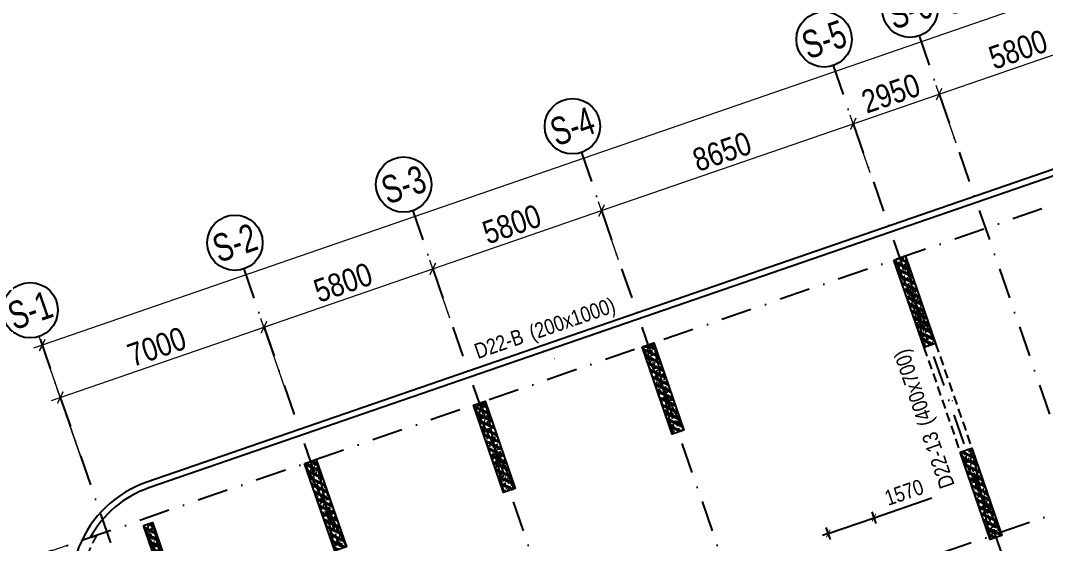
# Model space of a CAD drawing. Header units: millimetres. Extents: x -159515 to 1327256, y -225156 to 138737.
# Drawn here: x 436700 to 469996, y 2132 to 19124 of the extents above; entities that cross this region are included whole.
import ezdxf
from ezdxf.enums import TextEntityAlignment as Align

# ---------------------------------------------------------------- set-up
doc = ezdxf.new("R2010")
doc.units = ezdxf.units.MM
doc.header["$MEASUREMENT"] = 0
doc.linetypes.add('DASHDOT', pattern=[1, 0.5, -0.25, 0, -0.25])
doc.linetypes.add('DASHED', pattern=[4.5, 3, -1.5])
for name, color, linetype in [('ccu11-Khuat', 9, 'DASHED'), ('ccu12-Text', 31, 'Continuous'), ('KC2-DIM', 251, 'Continuous'), ('KT-Luoi truc South Tower', 8, 'DASHDOT'), ('ST_MBDV Cot vach 220805$0$AUDIT_I_220805193045-1', 50, 'Continuous'), ('Xref_ST_MBDV Cot vach 30.7.2022|Xref_ST_MBDV Cot vach 30.7.2022|Xref_ST_MBDV Cot vach 30.7.2022|Xref_ST_MBDV Cot vach 30.7.2022|KC-Betong', 6, 'Continuous')]:
    doc.layers.add(name, color=color, linetype=linetype)
doc.layers.add('ccu12-Tencaukien', color=9, linetype='Continuous', lineweight=15)
doc.layers.add('KT-Kich thuoc', color=159, linetype='Continuous', lineweight=18)
doc.styles.add('Arial Narrow', font='ARIALN.TTF')
doc.styles.add('ST_MBDV Cot vach 220805$0$HBA-Text', font='GOTHIC.TTF')
doc.dimstyles.new('ccu12-200', dxfattribs={"dimscale": 200, "dimtxt": 2.5, "dimasz": 1, "dimexe": 1, "dimexo": 2, "dimgap": 1, "dimtad": 1, "dimdec": 0, "dimrnd": 5, "dimdsep": 46, "dimtxsty": 'Arial Narrow', "dimblk": 'ARCHTICK', "dimcen": -1, "dimdle": 1, "dimclrd": 256, "dimclre": 256, "dimclrt": 3, "dimadec": 0, "dimazin": 2, "dimtfac": 0.1, "dimtdec": 0, "dimtmove": 0, "dimatfit": 1, "dimldrblk": 'ARCHTICK', "dimfxl": 1, "dimtvp": 0.833333, "dimtolj": 1, "dimtzin": 12, "dimarcsym": 0})
doc.dimstyles.new('CCU_1-300', dxfattribs={"dimscale": 300, "dimtxt": 2.5, "dimasz": 1, "dimexe": 1, "dimexo": 2, "dimgap": 0.5, "dimtad": 1, "dimdec": 0, "dimdsep": 46, "dimtxsty": 'Arial Narrow', "dimblk": 'ARCHTICK', "dimcen": -1, "dimdle": 1, "dimclrd": 256, "dimclre": 256, "dimclrt": 3, "dimadec": 0, "dimazin": 2, "dimtfac": 0.1, "dimtdec": 0, "dimtix": 1, "dimtmove": 2, "dimatfit": 1, "dimfxl": 1, "dimtvp": 0.833333, "dimtolj": 1, "dimtzin": 12, "dimarcsym": 0})

# ---------------------------------------------------------------- blocks, each defined once
blk = doc.blocks.new('_ArchTick')
at = {"color": 0, "const_width": 0.15}
blk.add_lwpolyline([(-0.5, -0.5), (0.5, 0.5)], dxfattribs=at)
blk = doc.blocks.new('*D422')
at = {"layer": 'Defpoints', "color": 0, "transparency": 16777216}
for p in [(-107244, 41911, 0), (-103322, 33214, 0), (-108556, 31407)]:
    blk.add_point(p, dxfattribs=at)
at = {"layer": 'KT-Kich thuoc', "lineweight": -2, "transparency": 16777216}
for p, q in [((-107811, 41715), (-111940, 40289)), ((-111755, 40671), (-108459, 31124)), ((-103889, 33019), (-108840, 31309))]:
    blk.add_line(p, q, dxfattribs=at)
at = {"layer": 'KT-Kich thuoc', "lineweight": -2, "transparency": 16777216, "xscale": 300, "yscale": 300, "zscale": 300}
for p, rotation in [((-111657, 40387), 109.0471379637702), ((-108556, 31407), 289.0471379637702)]:
    blk.add_blockref('_ArchTick', p, dxfattribs=dict(at, rotation=rotation))
at = {"layer": 'KT-Kich thuoc', "color": 3, "transparency": 16777216, "insert": (-109603, 36071), "char_height": 750, "attachment_point": 5, "rotation": 289.0471, "style": 'Arial Narrow'}
blk.add_mtext('\\A1;9500', dxfattribs=at)
blk = doc.blocks.new('ST_MBDV Cot vach 220805$0$GRID-SYM-flat-103')
at = {"layer": 'ST_MBDV Cot vach 220805$0$AUDIT_I_220805193045-1'}
blk.add_circle((0, 0, 0), 900, dxfattribs=at)
at = {"layer": 'ST_MBDV Cot vach 220805$0$AUDIT_I_220805193045-1', "style": 'ST_MBDV Cot vach 220805$0$HBA-Text'}
blk.add_attdef('GRID', text='', height=900, rotation=19.0471, dxfattribs=at).set_placement((0, 0, 0), align=Align.MIDDLE_CENTER)
blk = doc.blocks.new('*D436')
at = {"layer": 'Defpoints', "color": 0, "transparency": 16777216}
for p in [(-52359, 62652), (-108654, 48212), (-107112, 43748, 0)]:
    blk.add_point(p, dxfattribs=at)
at = {"layer": 'KT-Kich thuoc', "lineweight": -2, "transparency": 16777216}
for p, q in [((-52555, 63219), (-53998, 67400)), ((-53617, 67214), (-108937, 48114)), ((-107308, 44315), (-108751, 48496))]:
    blk.add_line(p, q, dxfattribs=at)
at = {"layer": 'KT-Kich thuoc', "lineweight": -2, "transparency": 16777216, "xscale": 300, "yscale": 300, "zscale": 300}
for p, rotation in [((-53900, 67116), 19.04771637789532), ((-108654, 48212), 199.0477163778953)]:
    blk.add_blockref('_ArchTick', p, dxfattribs=dict(at, rotation=rotation))
at = {"layer": 'KT-Kich thuoc', "color": 3, "transparency": 16777216, "insert": (-78140, 59662), "char_height": 750, "attachment_point": 5, "rotation": 19.0477, "style": 'Arial Narrow'}
blk.add_mtext('\\A1;57925', dxfattribs=at)
blk = doc.blocks.new('*D437')
at = {"layer": 'Defpoints', "color": 0, "transparency": 16777216}
for p in [(-101450, 48795), (-100280, 45407), (-106897, 43123)]:
    blk.add_point(p, dxfattribs=at)
at = {"layer": 'KT-Kich thuoc', "lineweight": -2, "transparency": 16777216}
for p, q in [((-100476, 45974), (-101548, 49079)), ((-108350, 46413), (-101166, 48893)), ((-107092, 43690), (-108164, 46794))]:
    blk.add_line(p, q, dxfattribs=at)
for p, xscale, yscale, zscale, rotation in [((-101450, 48795), 300, 300, 300, 19.04713796427213), ((-108066, 46511), 300.0000000000001, 300.0000000000001, 300.0000000000001, 199.0471379642721)]:
    blk.add_blockref('_ArchTick', p, dxfattribs=dict(at, xscale=xscale, yscale=yscale, zscale=zscale, rotation=rotation))
at = {"layer": 'KT-Kich thuoc', "color": 3, "transparency": 16777216, "insert": (-104932, 48157), "char_height": 750, "attachment_point": 5, "rotation": 19.0471, "style": 'Arial Narrow'}
blk.add_mtext('\\A1;7000', dxfattribs=at)
blk = doc.blocks.new('*D438')
at = {"layer": 'Defpoints', "color": 0, "transparency": 16777216}
for p in [(-95967, 50688), (-95220, 48523), (-100280, 45407)]:
    blk.add_point(p, dxfattribs=at)
at = {"layer": 'KT-Kich thuoc', "lineweight": -2, "transparency": 16777216}
for p, q in [((-95415, 49090), (-96065, 50972)), ((-101733, 48697), (-95684, 50786)), ((-100476, 45974), (-101548, 49079))]:
    blk.add_line(p, q, dxfattribs=at)
for p, xscale, yscale, zscale, rotation in [((-95967, 50688), 300, 300, 300, 19.04713796427213), ((-101450, 48795), 300.0000000000001, 300.0000000000001, 300.0000000000001, 199.0471379642721)]:
    blk.add_blockref('_ArchTick', p, dxfattribs=dict(at, xscale=xscale, yscale=yscale, zscale=zscale, rotation=rotation))
at = {"layer": 'KT-Kich thuoc', "color": 3, "transparency": 16777216, "insert": (-98882, 50245), "char_height": 750, "attachment_point": 5, "rotation": 19.0471, "style": 'Arial Narrow'}
blk.add_mtext('\\A1;5800', dxfattribs=at)
blk = doc.blocks.new('*D439')
at = {"layer": 'Defpoints', "color": 0, "transparency": 16777216}
for p in [(-90485, 52581), (-89737, 50415), (-95220, 48523)]:
    blk.add_point(p, dxfattribs=at)
at = {"layer": 'KT-Kich thuoc', "lineweight": -2, "transparency": 16777216}
for p, q in [((-96251, 50590), (-90201, 52679)), ((-89933, 50983), (-90583, 52864)), ((-95415, 49090), (-96065, 50972))]:
    blk.add_line(p, q, dxfattribs=at)
for p, xscale, yscale, zscale, rotation in [((-90485, 52581), 300, 300, 300, 19.04713796427213), ((-95967, 50688), 300.0000000000001, 300.0000000000001, 300.0000000000001, 199.0471379642721)]:
    blk.add_blockref('_ArchTick', p, dxfattribs=dict(at, xscale=xscale, yscale=yscale, zscale=zscale, rotation=rotation))
at = {"layer": 'KT-Kich thuoc', "color": 3, "transparency": 16777216, "insert": (-93400, 52138), "char_height": 750, "attachment_point": 5, "rotation": 19.0471, "style": 'Arial Narrow'}
blk.add_mtext('\\A1;5800', dxfattribs=at)
blk = doc.blocks.new('*D440')
at = {"layer": 'Defpoints', "color": 0, "transparency": 16777216}
for p in [(-82308, 55404), (-81561, 53238), (-89737, 50415)]:
    blk.add_point(p, dxfattribs=at)
at = {"layer": 'KT-Kich thuoc', "lineweight": -2, "transparency": 16777216}
for p, q in [((-81757, 53805), (-82406, 55687)), ((-90768, 52483), (-82025, 55502)), ((-89933, 50983), (-90583, 52864))]:
    blk.add_line(p, q, dxfattribs=at)
for p, xscale, yscale, zscale, rotation in [((-82308, 55404), 300, 300, 300, 19.04713796427213), ((-90485, 52581), 300.0000000000001, 300.0000000000001, 300.0000000000001, 199.0471379642721)]:
    blk.add_blockref('_ArchTick', p, dxfattribs=dict(at, xscale=xscale, yscale=yscale, zscale=zscale, rotation=rotation))
at = {"layer": 'KT-Kich thuoc', "color": 3, "transparency": 16777216, "insert": (-86570, 54496), "char_height": 750, "attachment_point": 5, "rotation": 19.0471, "style": 'Arial Narrow'}
blk.add_mtext('\\A1;8650', dxfattribs=at)
blk = doc.blocks.new('*D441')
at = {"layer": 'Defpoints', "color": 0, "transparency": 16777216}
for p in [(-79520, 56366), (-78772, 54201), (-81561, 53238)]:
    blk.add_point(p, dxfattribs=at)
at = {"layer": 'KT-Kich thuoc', "lineweight": -2, "transparency": 16777216}
for p, q in [((-78968, 54768), (-79618, 56650)), ((-82592, 55306), (-79236, 56464)), ((-81757, 53805), (-82406, 55687))]:
    blk.add_line(p, q, dxfattribs=at)
for p, xscale, yscale, zscale, rotation in [((-79520, 56366), 300, 300, 300, 19.04713796427213), ((-82308, 55404), 300.0000000000001, 300.0000000000001, 300.0000000000001, 199.0471379642721)]:
    blk.add_blockref('_ArchTick', p, dxfattribs=dict(at, xscale=xscale, yscale=yscale, zscale=zscale, rotation=rotation))
at = {"layer": 'KT-Kich thuoc', "color": 3, "transparency": 16777216, "insert": (-81088, 56389), "char_height": 750, "attachment_point": 5, "rotation": 19.0471, "style": 'Arial Narrow'}
blk.add_mtext('\\A1;2950', dxfattribs=at)
blk = doc.blocks.new('*D442')
at = {"layer": 'Defpoints', "color": 0, "transparency": 16777216}
for p in [(-74037, 58259), (-73290, 56094), (-78772, 54201)]:
    blk.add_point(p, dxfattribs=at)
at = {"layer": 'KT-Kich thuoc', "lineweight": -2, "transparency": 16777216}
for p, q in [((-79803, 56269), (-73754, 58357)), ((-73486, 56661), (-74135, 58543)), ((-78968, 54768), (-79618, 56650))]:
    blk.add_line(p, q, dxfattribs=at)
for p, xscale, yscale, zscale, rotation in [((-74037, 58259), 300, 300, 300, 19.04713796427213), ((-79520, 56366), 300.0000000000001, 300.0000000000001, 300.0000000000001, 199.0471379642721)]:
    blk.add_blockref('_ArchTick', p, dxfattribs=dict(at, xscale=xscale, yscale=yscale, zscale=zscale, rotation=rotation))
at = {"layer": 'KT-Kich thuoc', "color": 3, "transparency": 16777216, "insert": (-76953, 57817), "char_height": 750, "attachment_point": 5, "rotation": 19.0471, "style": 'Arial Narrow'}
blk.add_mtext('\\A1;5800', dxfattribs=at)
blk = doc.blocks.new('*D149')
at = {"layer": 'Defpoints', "color": 0, "transparency": 16777216}
for p in [(464425, 2971), (464622, 2401), (463138, 1889)]:
    blk.add_point(p, dxfattribs=at)
at = {"layer": 'KC2-DIM', "lineweight": -2, "transparency": 16777216}
for p, q in [((464425, 2971), (466301, 3619)), ((464491, 2779), (464360, 3160)), ((462941, 2459), (464425, 2971)), ((462941, 2459), (462752, 2394)), ((463007, 2267), (462876, 2648))]:
    blk.add_line(p, q, dxfattribs=at)
at = {"layer": 'KC2-DIM', "lineweight": -2, "transparency": 16777216, "xscale": 200, "yscale": 200, "zscale": 200}
for p, rotation in [((464425, 2971), 199.0471382601571), ((462941, 2459), 19.04713826015701)]:
    blk.add_blockref('_ArchTick', p, dxfattribs=dict(at, rotation=rotation))
at = {"layer": 'KC2-DIM', "color": 3, "transparency": 16777216, "insert": (465403, 3791), "char_height": 500, "attachment_point": 5, "rotation": 19.0471, "style": 'Arial Narrow'}
blk.add_mtext('\\A1;1570', dxfattribs=at)
blk = doc.blocks.new('*U192')
at = {"layer": 'ccu12-Tencaukien', "color": 8, "ltscale": 10000}
blk.add_line((361, -155), (354, -155), dxfattribs=at)
at = {"layer": 'ccu12-Text', "color": 2, "style": 'Arial Narrow', "width": 0.8}
blk.add_attdef('SH', text='', height=300, dxfattribs=at).set_placement((276, 6), align=Align.BOTTOM_RIGHT)
at = {"layer": 'ccu12-Text', "color": 31, "style": 'Arial Narrow', "width": 0.8}
for tag, p in [('(', (508, -75)), ('KT', (633, -75)), (')', (963, -75))]:
    blk.add_attdef(tag, text='', height=250, dxfattribs=at).set_placement(p, align=Align.BOTTOM_LEFT)
blk = doc.blocks.new('*U952')
h = blk.add_hatch()
h.set_pattern_fill('VATLIEU04', color=250, scale=40, style=0, pattern_type=2)
h.set_pattern_definition([(50, (-550, 3050), (286.904, -25.101), [30, -330]), (355, (-550, 3050), (-55.5, 300.877), [24, -264]), (100.451, (-526.1, 3047.9), (231.404, 275.776), [25.496, -280.457]), (46.184, (-550, 3130), (426.896, -66.208), [45, -495]), (96.636, (-514.43, 3124.5), (373.865, 389.647), [38.244, -420.685]), (351.184, (-550, 3130), (373.865, 389.65), [36, -396]), (21, (-510, 3110), (238.763, -161.048), [30, -330]), (326, (-510, 3110), (97.326, 290.06), [24, -264]), (71.451, (-490.1, 3096.58), (336.09, 129.012), [25.496, -280.457]), (37.5, (-550, 3050), (4.864, 133.1575), [0, -260.8, 0, -268, 0, -265]), (7.5, (-550, 3050), (105.228, 157.7647), [0, -152.8, 0, -254.8, 0, -101]), (327.5, (-639.2, 3050), (213.529, -9.022), [0, -100, 0, -312, 0, -414]), (317.5, (-679.2, 3050), (233.274, 40.042), [0, -130, 0, -207.2, 0, -294]), (45, (-550, 3050), (-120.208, 120.208), []), (45, (-550, 3099), (-120.208, 120.208), [])])
h.paths.add_polyline_path([(-475, -475), (-75, -475), (-75, 2525), (-475, 2525)])
at = {"color": 6, "ltscale": 0.25}
blk.add_lwpolyline([(-475, -475), (-75, -475), (-75, 2525), (-475, 2525)], close=True, dxfattribs=at)
at = {"layer": 'Defpoints', "linetype": 'ByBlock', "ltscale": 30}
for p, q in [((-75, -475), (-475, 2525)), ((-475, -475), (-75, 2525))]:
    blk.add_line(p, q, dxfattribs=at)
blk = doc.blocks.new('*U53')
h = blk.add_hatch()
h.set_pattern_fill('VATLIEU04', color=250, scale=40, style=0, pattern_type=2)
h.set_pattern_definition([(50, (-650, 3050), (286.904, -25.101), [30, -330]), (355, (-650, 3050), (-55.5, 300.877), [24, -264]), (100.451, (-626.1, 3047.9), (231.404, 275.776), [25.496, -280.457]), (46.184, (-650, 3130), (426.896, -66.208), [45, -495]), (96.636, (-614.43, 3124.5), (373.865, 389.647), [38.244, -420.685]), (351.184, (-650, 3130), (373.865, 389.65), [36, -396]), (21, (-610, 3110), (238.763, -161.048), [30, -330]), (326, (-610, 3110), (97.326, 290.06), [24, -264]), (71.451, (-590.1, 3096.58), (336.09, 129.012), [25.496, -280.457]), (37.5, (-650, 3050), (4.864, 133.1575), [0, -260.8, 0, -268, 0, -265]), (7.5, (-650, 3050), (105.228, 157.7647), [0, -152.8, 0, -254.8, 0, -101]), (327.5, (-739.2, 3050), (213.529, -9.022), [0, -100, 0, -312, 0, -414]), (317.5, (-779.2, 3050), (233.274, 40.042), [0, -130, 0, -207.2, 0, -294]), (45, (-650, 3050), (-120.208, 120.208), []), (45, (-650, 3099), (-120.208, 120.208), [])])
h.paths.add_polyline_path([(-475, -475), (-175, -475), (-175, 2525), (-475, 2525)])
at = {"color": 6, "ltscale": 0.25}
blk.add_lwpolyline([(-475, -475), (-175, -475), (-175, 2525), (-475, 2525)], close=True, dxfattribs=at)
at = {"layer": 'Defpoints', "linetype": 'ByBlock', "ltscale": 30}
for p, q in [((-175, -475), (-475, 2525)), ((-475, -475), (-175, 2525))]:
    blk.add_line(p, q, dxfattribs=at)
blk = doc.blocks.new('MBCV-T22')
at = {"layer": 'Xref_ST_MBDV Cot vach 30.7.2022|Xref_ST_MBDV Cot vach 30.7.2022|Xref_ST_MBDV Cot vach 30.7.2022|Xref_ST_MBDV Cot vach 30.7.2022|KC-Betong', "linetype": 'ByBlock', "xscale": -1.000000000000001, "rotation": 199.0471379540016}
for name, p in [('*U952', (-74313, 24960, 0)), ('*U952', (-82490, 22138, 0)), ('*U952', (-87972, 20245, 0)), ('*U952', (-72159, 18722, 0)), ('*U952', (-93455, 18352, 0)), ('*U53', (-98683, 16335, 0))]:
    blk.add_blockref(name, p, dxfattribs=at)
blk = doc.blocks.new('mbkc-t22')
at = {"elevation": 0}
for points in [[(-26286, 27544), (-26287, 27544), (-28875, 34908, 0.338337), (-32749, 36444), (-62185, 26289, 0.459457), (-64225, 21139), (-55456, 6813, 0.279689), (-50490, 5781), (-27772, 13619, 0.204279), (-27706, 13740), (-27482, 14770, -0.275412), (-26755, 15571), (-22342, 17089, -0.414195), (-21181, 16524), (-12852, -7567, 0.319754), (-8032, -11000), (37106, -11000, 0.36531), (42072, -6689, 0.102434), (42063, -5068), (39621, 6403, 0.132611), (38155, 9202, 0.066499), (37024, 10116, 0.137615), (34943, 10700), (9300, 10700)], [(-30467, 36077, 0.177931), (-32689, 36253), (-62119, 26100, 0.186797), (-64022, 24492)], [(-26231, 27383), (-26420, 27318), (-29057, 34822, 0.336124), (-32689, 36253), (-62119, 26100, 0.186797), (-64022, 24492, 0.186797)]]:
    blk.add_lwpolyline(points, format="xyb", dxfattribs=at)
at = {"layer": 'ccu11-Khuat', "ltscale": 100}
for p, q in [((-36939, 30669, 0), (-35764, 27266, 0)), ((-36561, 30799, 0), (-35386, 27396, 0))]:
    blk.add_line(p, q, dxfattribs=at)
at = {"layer": 'ccu11-Khuat', "ltscale": 100, "elevation": 0}
blk.add_lwpolyline([(-64022, 24492), (-63805, 24567, 0.263916), (-63920, 21312), (-55183, 7037, 0.122661), (-53253, 5994), (-53502, 5908)], format="xyb", dxfattribs=at)
blk.add_blockref('MBCV-T22', (37000, 8250))
blk = doc.blocks.new('*U260')
at = {"layer": 'ccu12-Tencaukien', "color": 8, "ltscale": 10000}
blk.add_line((361, -155), (354, -155), dxfattribs=at)
at = {"layer": 'ccu12-Text', "color": 2, "style": 'Arial Narrow', "width": 0.8}
blk.add_attdef('SH', text='', height=300, dxfattribs=at).set_placement((276, 6), align=Align.BOTTOM_RIGHT)
at = {"layer": 'ccu12-Text', "color": 31, "style": 'Arial Narrow', "width": 0.8}
for tag, p in [('(', (508, -75)), ('KT', (633, -75)), (')', (963, -75))]:
    blk.add_attdef(tag, text='', height=250, dxfattribs=at).set_placement(p, align=Align.BOTTOM_LEFT)
blk = doc.blocks.new('Asix South Tower')
at = {"layer": 'KT-Luoi truc South Tower', "ltscale": 2000}
for p, q in [((-45928.1, 63080), (-113358.3, 39799.9)), ((-80172.4, 58256.6), (-62007.1, 5641.4)), ((-82960.9, 57293.9), (-64795.6, 4678.7)), ((-91137.3, 54471), (-72972, 1855.8)), ((-96619.8, 52578.2), (-78454.5, -37)), ((-102102.2, 50685.3), (-83937, -1929.8)), ((-108719, 48400.9), (-90553.7, -4214.3)), ((-67132.6, 45709), (-110541.5, 30722.1))]:
    blk.add_line(p, q, dxfattribs=at)
at = {"layer": 'KT-Kich thuoc'}
ref = blk.add_blockref('ST_MBDV Cot vach 220805$0$GRID-SYM-flat-103', (-80466.2, 59107.3), dxfattribs=at)
ref.add_attrib('GRID', 'S-6', dxfattribs={"layer": 'ST_MBDV Cot vach 220805$0$AUDIT_I_220805193045-1', "height": 900, "rotation": 19, "style": 'ST_MBDV Cot vach 220805$0$HBA-Text', "width": 0.75}).set_placement((-80466.2, 59107.3, 0), align=Align.MIDDLE_CENTER)
ref = blk.add_blockref('ST_MBDV Cot vach 220805$0$GRID-SYM-flat-103', (-83254.6, 58144.6), dxfattribs=at)
ref.add_attrib('GRID', 'S-5', dxfattribs={"layer": 'ST_MBDV Cot vach 220805$0$AUDIT_I_220805193045-1', "height": 900, "rotation": 19, "style": 'ST_MBDV Cot vach 220805$0$HBA-Text', "width": 0.75}).set_placement((-83254.6, 58144.6, 0), align=Align.MIDDLE_CENTER)
ref = blk.add_blockref('ST_MBDV Cot vach 220805$0$GRID-SYM-flat-103', (-91431.1, 55321.7), dxfattribs=at)
ref.add_attrib('GRID', 'S-4', dxfattribs={"layer": 'ST_MBDV Cot vach 220805$0$AUDIT_I_220805193045-1', "height": 900, "rotation": 19, "style": 'ST_MBDV Cot vach 220805$0$HBA-Text', "width": 0.75}).set_placement((-91431.1, 55321.7, 0), align=Align.MIDDLE_CENTER)
ref = blk.add_blockref('ST_MBDV Cot vach 220805$0$GRID-SYM-flat-103', (-96913.5, 53428.9), dxfattribs=at)
ref.add_attrib('GRID', 'S-3', dxfattribs={"layer": 'ST_MBDV Cot vach 220805$0$AUDIT_I_220805193045-1', "height": 900, "rotation": 19, "style": 'ST_MBDV Cot vach 220805$0$HBA-Text', "width": 0.75}).set_placement((-96913.5, 53428.9, 0), align=Align.MIDDLE_CENTER)
ref = blk.add_blockref('ST_MBDV Cot vach 220805$0$GRID-SYM-flat-103', (-102396, 51536.1), dxfattribs=at)
ref.add_attrib('GRID', 'S-2', dxfattribs={"layer": 'ST_MBDV Cot vach 220805$0$AUDIT_I_220805193045-1', "height": 900, "rotation": 19.04714, "style": 'ST_MBDV Cot vach 220805$0$HBA-Text', "width": 0.75}).set_placement((-102396, 51536.1, 0), align=Align.MIDDLE_CENTER)
ref = blk.add_blockref('ST_MBDV Cot vach 220805$0$GRID-SYM-flat-103', (-109045.2, 49346.2), dxfattribs=at)
ref.add_attrib('GRID', 'S-1', dxfattribs={"layer": 'ST_MBDV Cot vach 220805$0$AUDIT_I_220805193045-1', "height": 900, "rotation": 19, "style": 'ST_MBDV Cot vach 220805$0$HBA-Text', "width": 0.75}).set_placement((-109045.2, 49346.2, 0), align=Align.MIDDLE_CENTER)
dim = blk.add_linear_dim(base=(-108653.6, 48211.9), p1=(-52359, 62651.6), p2=(-107112.2, 43747.5, 0), angle=199.04772, dimstyle='CCU_1-300', dxfattribs=at)
dim.commit()
dim.dimension.update_dxf_attribs({"geometry": '*D436', "text_midpoint": (-78139.5, 59662.1), "dimtype": 129})
for base, p1, p2, angle, picture, middle in [((-74037.4, 58259.3), (-78772.3, 54201), (-73289.8, 56093.8), 19.04714, '*D442', (-76952.6, 57816.6)), ((-79519.9, 56366.5), (-81560.8, 53238.3), (-78772.3, 54201), 19.04714, '*D441', (-81088, 56388.8)), ((-82308.4, 55403.7), (-89737.2, 50415.4), (-81560.8, 53238.3), 19.04714, '*D440', (-86570.5, 54496)), ((-90484.8, 52580.8), (-95219.6, 48522.6), (-89737.2, 50415.4), 19.04714, '*D439', (-93399.9, 52138.2)), ((-95967.2, 50688), (-100279.9, 45407), (-95219.6, 48522.6), 19.04714, '*D438', (-98882.4, 50245.4)), ((-101449.7, 48795.2), (-106896.7, 43122.6), (-100279.9, 45407), 19.04714, '*D437', (-104932, 48156.8)), ((-108556.5, 31407.3), (-107243.8, 41910.9, 0), (-103322.2, 33214.4, 0), 109.04714, '*D422', (-109602.9, 36071.2))]:
    dim = blk.add_linear_dim(base=base, p1=p1, p2=p2, angle=angle, dimstyle='CCU_1-300', dxfattribs=at)
    dim.commit()
    dim.dimension.update_dxf_attribs({"geometry": picture, "text_midpoint": middle})

msp = doc.modelspace()

# ---------------------------------------------------------------- block references
msp.add_blockref('mbkc-t22', (502987.2, -22163.9))
at = {"layer": 'ccu12-Tencaukien', "extrusion": (7.34404e-07, -7.83237e-07, 1)}
ref = msp.add_blockref('*U192', (453406.8, 8427.6, 0.3), dxfattribs=dict(at, xscale=1.815893337873055, yscale=1.815893337873055, zscale=1.815893337873055, rotation=358.5709629189016))
ref.add_attrib('KT', '(200x1000)', dxfattribs={"color": 31, "extrusion": (7.34404e-07, -7.83237e-07, 1), "height": 500, "rotation": 19.03403, "style": 'Arial Narrow'}).set_placement((453380.2, 8583.9, 0.3), align=Align.BOTTOM_LEFT)
ref.add_attrib('SH', 'D22-B', dxfattribs={"color": 2, "extrusion": (7.34404e-07, -7.83237e-07, 1), "height": 500, "rotation": 19.03403, "style": 'Arial Narrow'}).set_placement((453136.3, 8509.2, 0.3), align=Align.BOTTOM_RIGHT)
at = {"layer": 'ccu12-Tencaukien', "extrusion": (7.83226e-07, 7.34415e-07, 1)}
ref = msp.add_blockref('*U260', (466664.7, 6125.2, 0.4), dxfattribs=dict(at, xscale=1.815893337873055, yscale=1.815893337873055, zscale=1.815893337873055, rotation=88.5718110349345))
ref.add_attrib('KT', '(400x700)', dxfattribs={"color": 31, "extrusion": (7.83226e-07, 7.34415e-07, 1), "height": 500, "rotation": 109.03488, "style": 'Arial Narrow'}).set_placement((466508.4, 6098.7, 0.4), align=Align.BOTTOM_LEFT)
ref.add_attrib('SH', 'D22-13', dxfattribs={"color": 2, "extrusion": (7.83226e-07, 7.34415e-07, 1), "height": 500, "rotation": 109.03488, "style": 'Arial Narrow'}).set_placement((466583.2, 5854.8, 0.4), align=Align.BOTTOM_RIGHT)
at = {"layer": 'KT-Kich thuoc'}
msp.add_blockref('Asix South Tower', (546059.8, -39634.4), dxfattribs=at)

# ---------------------------------------------------------------- dimensions: what is measured, and where the dimension line sits
at = {"layer": 'KC2-DIM'}
dim = msp.add_aligned_dim(p1=(463137.7, 1888.6), p2=(464621.8, 2401), distance=603.2, dimstyle='ccu12-200', override={"dimzin": 0}, dxfattribs=at)
dim.commit()
dim.dimension.update_dxf_attribs({"geometry": '*D149', "text_midpoint": (465403.3, 3790.6)})

doc.saveas('drawing.dxf')
